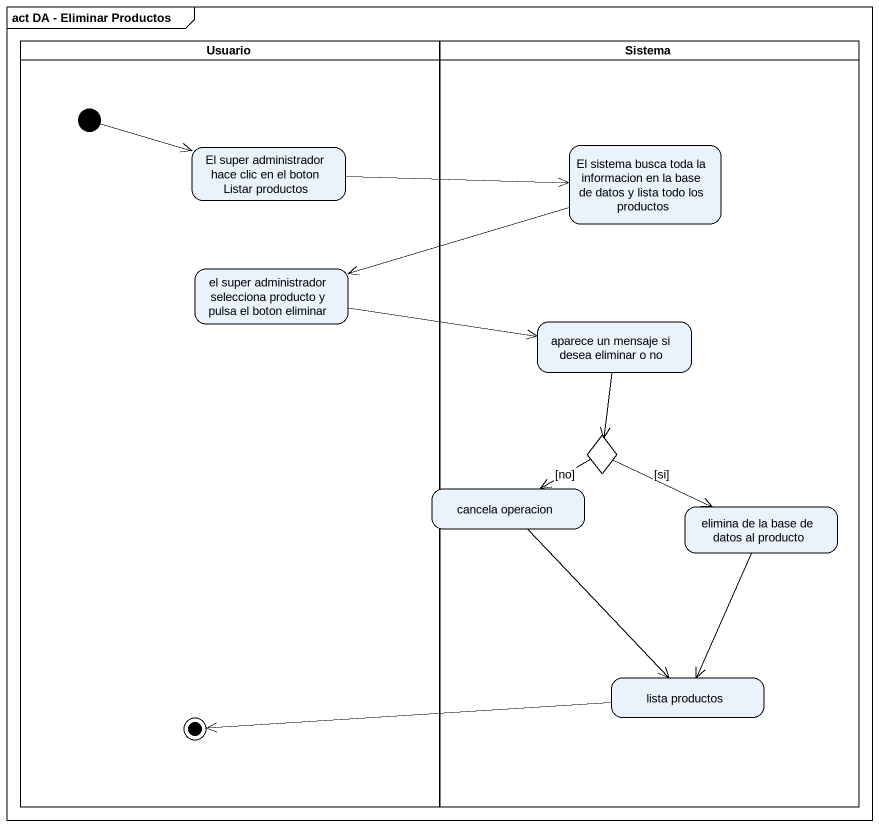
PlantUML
@startuml
mainframe act DA - Eliminar Productos
hide empty description
state Usuario <<partition>> {
  state "El super administrador hace clic en el boton Listar productos" as El_super_administrador_hace
  state "el super administrador selecciona producto y pulsa el boton eliminar" as el_super_administrador
  state final1 <<end>>
  [*] -right-> El_super_administrador_hace
}
state Sistema <<partition>> {
  state "El sistema busca toda la informacion en la base de datos y lista todo los productos" as El_sistema_busca_toda_la
  state "aparece un mensaje si desea eliminar o no" as aparece_un_mensaje_si_desea
  state choice1 <<choice>>
  state "elimina de la base de datos al producto" as elimina_de_la_base_de_datos
  state "lista productos" as lista_productos
}
state "cancela operacion" as cancela_operacion
El_super_administrador_hace -right-> El_sistema_busca_toda_la
El_sistema_busca_toda_la -left-> el_super_administrador
el_super_administrador -right-> aparece_un_mensaje_si_desea
aparece_un_mensaje_si_desea --> choice1
choice1 -left-> cancela_operacion : [no]
choice1 -right-> elimina_de_la_base_de_datos : [si]
cancela_operacion --> lista_productos
elimina_de_la_base_de_datos --> lista_productos
lista_productos -left-> final1
@enduml
